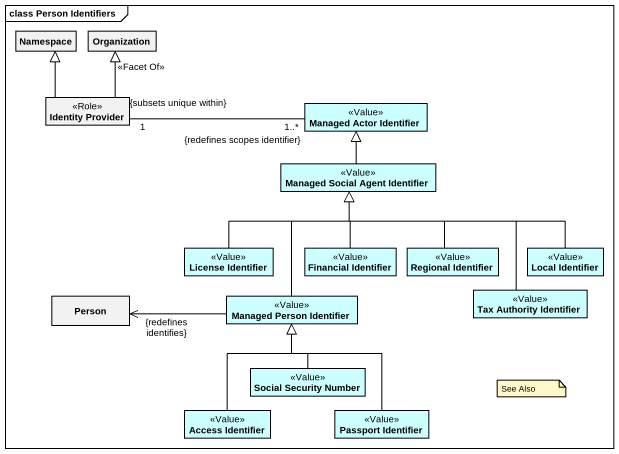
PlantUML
@startuml
mainframe class Person Identifiers
hide circle
hide empty members
class "Namespace" as Namespace_
class Organization
class "Identity Provider" as Identity_Provider <<Role>>
class "Managed Actor Identifier" as Managed_Actor_Identifier <<Value>> #CCFFFF
class "Managed Social Agent Identifier" as Managed_Social_Agent <<Value>> #CCFFFF
class "License Identifier" as License_Identifier <<Value>> #CCFFFF
class "Financial Identifier" as Financial_Identifier <<Value>> #CCFFFF
class "Regional Identifier" as Regional_Identifier <<Value>> #CCFFFF
class "Local Identifier" as Local_Identifier <<Value>> #CCFFFF
class "Person" as Person_
class "Managed Person Identifier" as Managed_Person_Identifier <<Value>> #CCFFFF
class "Tax Authority Identifier" as Tax_Authority_Identifier <<Value>> #CCFFFF
class "Social Security Number" as Social_Security_Number <<Value>> #CCFFFF
class "Access Identifier" as Access_Identifier <<Value>> #CCFFFF
class "Passport Identifier" as Passport_Identifier <<Value>> #CCFFFF
Identity_Provider -up-|> Namespace_
Identity_Provider -up-|> Organization : <<Facet Of>>
Identity_Provider "1\n{subsets unique within}" -right- "1..*\n{redefines scopes identifier}" Managed_Actor_Identifier
Managed_Social_Agent -up-|> Managed_Actor_Identifier
License_Identifier -up-|> Managed_Social_Agent
Financial_Identifier -up-|> Managed_Social_Agent
Regional_Identifier -up-|> Managed_Social_Agent
Local_Identifier -left-|> Managed_Social_Agent
Managed_Person_Identifier -up-|> Managed_Social_Agent
Managed_Person_Identifier -left-> "{redefines identifies}" Person_
Tax_Authority_Identifier -up-|> Managed_Social_Agent
Social_Security_Number -up-|> Managed_Person_Identifier
Access_Identifier -up-|> Managed_Person_Identifier
Passport_Identifier -up-|> Managed_Person_Identifier
note as N1
  See Also
end note
@enduml
